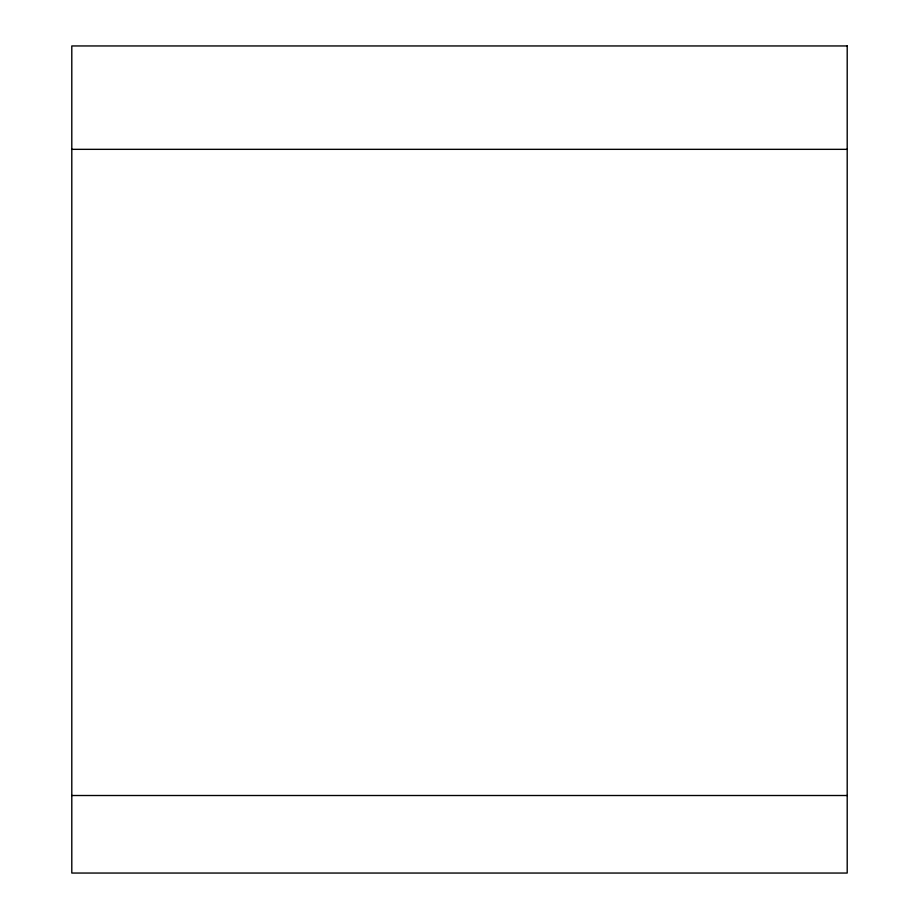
<?xml version="1.0" encoding="UTF-8"?>
<svg xmlns="http://www.w3.org/2000/svg" width="919" height="919" viewBox="0 0 919 919"><rect width="100%" height="100%" fill="white"/><g stroke="black" fill="none" stroke-linecap="round" stroke-linejoin="round"><path stroke-width="1.38" d="M71.797 149.338L847.203 149.338M71.797 795.509L847.203 795.509M847.203 45.95L71.797 45.95L71.797 873.05L847.203 873.05L847.203 45.95"/></g></svg>
